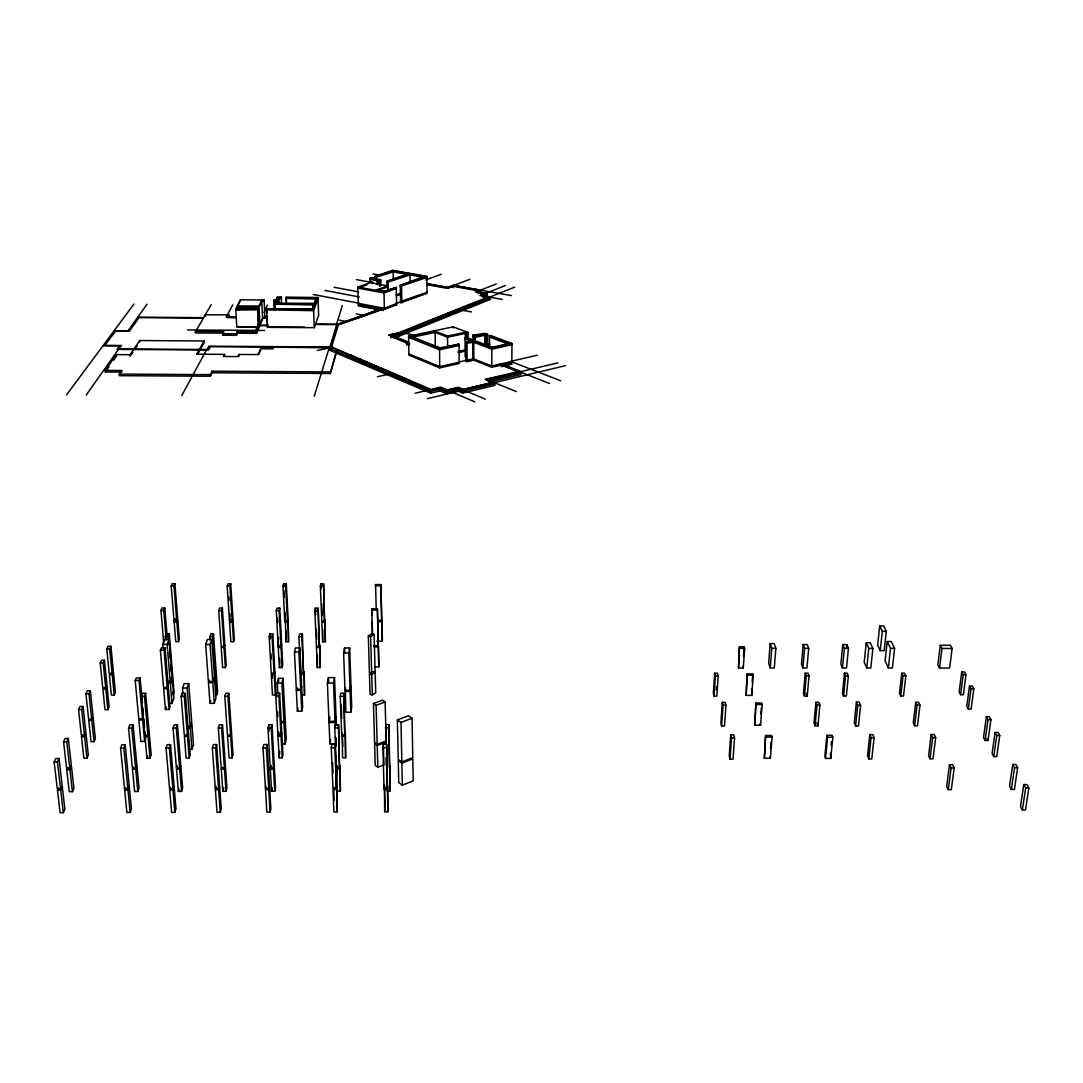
<?xml version="1.0" encoding="UTF-8"?>
<svg xmlns="http://www.w3.org/2000/svg" width="1083" height="1083" viewBox="0 0 1083 1083"><rect width="100%" height="100%" fill="white"/><g stroke="black" fill="none" stroke-linecap="round" stroke-linejoin="round"><path stroke-width="1.5" d="M426.499 284.599L447.699 288.416L453.181 286.332L481.082 291.327L481.082 292.762L478.7 293.696M484.751 344.922L484.764 334.078L474.246 335.744L474.259 341.781M485.062 334.62L485.062 333.402L472.973 335.134L472.973 341.172M486.294 345.504L486.308 334.647L484.764 334.078M481.082 291.327L477.508 292.721L487.16 294.454L487.16 295.903L483.343 297.419M487.607 346.817L487.634 334.363L485.062 333.402M489.475 346.722L489.502 335.852L490.829 335.568L511.961 343.487L511.799 364.267L501.294 366.704M487.16 294.454L482.07 296.485L490.301 297.96L490.301 299.422L399.221 336.068L392.263 337.53M490.816 336.772L490.829 335.568M511.812 362.643L491.777 367.272L491.844 347.968L465.067 337.72L465.135 356.713L466.475 356.415M492.129 348.496L492.142 347.264L466.421 337.422L465.067 337.72M489.286 382.042L521.058 374.474L521.072 372.823L487.688 380.756L494.877 383.68L494.877 385.358L462.685 393.088L457.96 391.085L446.792 393.752L440.158 390.922L430.641 393.17L329.855 350.269L336.989 325.333L383.138 309.197L383.179 310.686M714.645 673.206L713.372 693.337L714.063 696.071L716.878 696.071L718.178 675.9L717.46 673.206L714.645 673.206L715.349 675.9L714.063 696.071M716.391 689.979L716.608 686.622M722.253 702.38L720.885 723.024L721.63 725.962L724.541 725.962L725.921 705.263L725.163 702.38L722.253 702.38L723.011 705.263L721.63 725.962M730.7 734.775L729.238 755.988L730.037 759.142L733.042 759.142L734.531 737.861L733.719 734.775L730.7 734.775L731.512 737.875L730.037 759.142M739.418 646.741L738.511 667.981L743.263 667.981L744.671 648.324L744.183 646.741L739.418 646.741L738.511 667.981M743.48 656.555L744.183 646.741M747.189 673.883L746.133 695.381L751.737 695.367L753.226 675.223L752.807 673.883L747.189 673.883L746.133 695.381M751.697 688.978L751.737 695.367M752.198 682.263L752.807 673.883M755.907 703.07L754.783 725.19L760.564 725.19L762.161 704.519L761.728 703.07L755.907 703.07L754.783 725.19M760.862 714.184L761.363 707.835M770.162 643.627L768.646 663.189L770.216 667.981L774.277 667.981L775.848 648.338L774.237 643.627L770.162 643.627L771.759 648.338L770.216 667.981M765.586 735.506L764.381 758.29L770.379 758.276L772.098 737.049L771.624 735.492L765.586 735.506L764.381 758.29M770.568 748.543L771.096 742.017M803.18 644.575L801.488 664.15L802.896 667.981L806.957 667.994L808.69 648.351L807.241 644.588L803.18 644.575L804.601 648.351L802.896 667.981M805.224 673.206L803.464 693.296L804.439 696.031L807.241 696.031L809.028 675.9L808.04 673.206L805.224 673.206L806.212 675.9L804.439 696.031M815.919 702.325L814.023 722.93L815.066 725.867L817.963 725.854L819.872 705.195L818.816 702.325L815.919 702.325L816.975 705.195L815.066 725.867M826.87 735.276L824.853 756.462L825.557 758.425L830.783 758.411L832.841 737.198L832.123 735.262L826.87 735.276L827.588 737.198L825.557 758.425M830.39 753.186L830.783 758.411M831.175 745.036L831.5 741.787M842.764 644.602L840.868 664.15L842.452 667.994L846.5 667.994L848.449 648.379L846.825 644.602L842.764 644.602L844.374 648.379L842.452 667.994M846.5 647.864L846.825 644.602M844.442 673.206L842.466 693.282L843.562 696.017L846.365 696.017L848.368 675.9L847.244 673.206L844.442 673.206L845.552 675.9L843.562 696.017M856.382 702.122L854.27 722.713L855.597 726.003L858.481 726.003L860.619 705.358L859.279 702.122L856.382 702.122L857.722 705.358L855.597 726.003M866.251 642.747L864.22 662.255L866.766 667.994L870.813 667.994L872.884 648.392L870.285 642.747L866.251 642.747L868.81 648.392L866.766 667.994M385.006 806.645L384.465 785.811L384.655 811.79L387.876 811.776L387.687 785.798M386.929 790.928L390.083 790.928L389.894 765.451M879.707 625.947L877.663 645.13L880.235 650.639L884.202 650.639L886.3 631.362L883.674 625.947L879.707 625.947L882.32 631.348L880.235 650.639M869.798 734.599L867.537 755.758L868.796 758.899L871.788 758.899L874.076 737.685L872.79 734.599L869.798 734.599L871.07 737.685L868.796 758.899M384.655 811.79L385.047 808.243M387.876 811.776L386.645 744.332L383.382 744.332L382.976 747.703L384.032 788.045L387.281 788.031L386.645 744.332M887.207 641.515L885.082 660.996L888.358 667.994L892.392 667.994L894.585 648.406L891.241 641.529L887.207 641.515L890.51 648.392L888.358 667.994M384.032 788.045L384.424 784.566M389.501 767.549L388.905 724.622L385.71 724.622L385.751 744.4M901.76 673.206L899.472 693.269L900.745 695.99L903.533 695.99L905.848 675.9L904.549 673.206L901.76 673.206L903.046 675.9L900.745 695.99M915.704 702.271L913.267 722.835L914.634 725.759L917.504 725.759L919.981 705.141L918.601 702.271L915.704 702.271L917.084 705.141L914.634 725.759M940.274 645.292L937.864 664.813L939.557 668.008L949.642 668.008L952.119 648.433L950.387 645.292L940.274 645.292L941.98 648.433L939.557 668.008M931.19 734.531L928.578 755.663L930.04 758.79L933.032 758.79L935.685 737.604L934.182 734.518L931.19 734.531L932.68 737.604L930.04 758.79M949.493 764.612L946.691 786.258L948.261 789.602L951.334 789.588L954.191 767.901L952.58 764.612L949.493 764.612L951.091 767.901L948.261 789.602M961.731 671.974L959.132 691.983L960.594 694.704L963.369 694.704L965.995 674.655L964.52 671.974L961.731 671.974L963.207 674.655L960.594 694.704M969.475 686.026L966.794 706.292L968.297 709.094L971.126 709.094L973.834 688.788L972.304 686.026L969.475 686.026L971.004 688.788L968.297 709.094M374.637 666.925L378.752 666.925L378.928 665.625L378.4 645.685L374.258 645.685M376.884 641.19L382.218 641.19L382.38 639.972L381.879 620.505L377.859 620.491M378.752 666.925L377.412 608.89L371.835 608.876L372.335 634.476M382.218 641.19L380.959 584.603L375.557 584.59L375.381 585.741L380.796 585.754L380.959 584.603M986.383 716.689L983.499 737.482L985.11 740.488L988.034 740.488L990.945 719.64L989.307 716.675L986.383 716.689L988.007 719.64L985.11 740.488M995.074 732.46L992.096 753.524L993.761 756.638L996.739 756.638L999.744 735.519L998.052 732.446L995.074 732.46L996.766 735.519L993.761 756.638M374.041 645.847L378.197 645.847L377.412 608.89M1012.74 764.49L1009.546 786.109L1011.346 789.453L1014.419 789.439L1017.641 767.779L1015.813 764.49L1012.74 764.49L1014.554 767.779L1011.346 789.453M1023.801 784.566L1020.484 806.51L1022.352 810.003L1025.493 809.989L1028.85 787.991L1026.955 784.566L1023.801 784.566L1025.696 787.991L1022.352 810.003M337.111 811.912L336.786 785.92L337.111 811.912L333.889 811.925L332.982 789.412L336.217 789.399M340.387 791.037L340.076 765.532L340.387 791.037L337.233 791.05L336.908 765.546L337.219 773.438M345.599 757.734L345.315 733.029L345.599 757.734L342.553 757.748L342.255 733.029L342.756 746.295M350.838 712.221L351.691 706.861L350.987 686.162L350.12 691.428L350.838 712.221L345.761 712.221L345.423 687.637M336.177 788.153L335.148 744.4L331.885 744.4L331.29 747.771L332.928 788.167L336.177 788.153L335.148 744.4M339.493 767.644L338.519 724.676L335.31 724.676L334.742 727.911L336.312 767.657L339.493 767.644L338.519 724.676M344.773 734.951L343.866 693.228L340.779 693.228L340.252 696.247L341.7 734.951L344.773 734.951L343.866 693.228M350.08 690.264L350.946 685.011L349.66 647.945L344.543 647.945L343.622 653.022L344.976 690.277L350.08 690.264L348.794 653.022L349.66 647.945M335.013 721.319L336.001 715.687L334.525 677.592L328.447 677.592L327.404 683.048L328.975 721.332L335.013 721.319L333.523 683.048L334.525 677.592M335.188 725.8L336.055 716.865L336.366 725.041M335.649 737.293L335.906 743.872L329.882 743.886L330.653 739.567M328.975 721.332L329.733 717.095M329.882 743.886L329.015 722.51L329.787 718.273M320.094 667.561L319.769 645.008L320.094 667.561L317.333 667.561L316.466 647.553L319.241 647.553M325.347 641.759L325.049 619.842L325.347 641.759L322.666 641.759L321.854 622.224L324.548 622.224M317.333 667.561L317.441 654.998M322.666 641.759L322.775 629.589M319.201 646.443L318.212 608.199L315.424 608.199L314.869 610.65L316.412 646.443L319.201 646.443L318.212 608.199M324.507 621.155L323.587 583.927L320.879 583.913L320.365 586.214L321.813 621.141L324.507 621.155L323.587 583.927M301.737 711.179L302.658 706.901L301.67 686.175L300.736 690.385L301.737 711.179L297.378 711.193L296.349 690.385L296.986 687.57M304.54 694.975L304.174 671.758L304.54 694.975L301.683 694.975M297.378 711.193L298.001 708.323M300.492 669.984L300.654 673.328L303.524 673.328L302.401 633.988L299.517 633.988L298.894 636.614L300.167 663.31M300.681 689.221L301.615 685.025L299.842 647.918L295.429 647.918L294.468 651.98L296.295 689.235L300.681 689.221L298.894 651.98L299.842 647.918M285.127 743.94L286.25 738.958L285.127 717.65L283.99 722.551L285.127 743.94L282.108 743.953M270.073 812.101L270.858 808.554L269.559 786.068L268.76 789.561L270.073 812.101L266.838 812.115L265.497 789.561L268.76 789.561M274.757 791.199L275.515 787.801L274.27 765.654L273.498 768.998L274.757 791.199L271.589 791.199L270.317 769.011L271.102 765.667L271.278 768.835M282.243 757.843L282.947 754.675L281.797 733.11L281.066 736.223L282.243 757.843L279.184 757.856L277.993 736.223L278.724 733.11L278.9 736.426M271.589 791.199L272.361 787.801M279.184 757.856L279.725 751.358M280.89 721.373L283.922 721.373L285.059 716.472L283.056 678.324L278.48 678.324L277.302 683.062L277.844 693.052M268.679 788.316L269.491 784.823L267.149 744.495L263.873 744.495L263.034 747.879L265.43 788.316L268.679 788.316L266.323 747.866L267.149 744.495M273.43 767.766L274.202 764.436L271.968 724.744L268.76 724.744L267.961 727.979L270.249 767.779L273.43 767.766L271.183 727.979L271.968 724.744M281.011 735.019L281.729 731.905L279.644 693.255L276.544 693.255L275.799 696.274L277.925 735.032L281.011 735.019L278.913 696.274L279.644 693.255M303.524 673.328L301.791 636.614L302.401 633.988M265.43 788.316L265.971 786.001M277.925 735.032L278.656 731.918M283.922 721.373L281.891 683.062L283.056 678.324M275.299 694.988L275.989 692.227L274.865 671.744L274.175 674.465L275.299 694.988L272.442 694.988L271.305 674.465L274.175 674.465M282.122 667.561L282.758 664.962L281.702 644.994L281.052 647.526L282.122 667.561L279.346 667.561L278.277 647.526L278.94 644.994M288.525 641.732L288.146 619.801L288.525 641.732L285.844 641.732L285.465 619.801M279.346 667.561L279.996 664.962M285.844 641.732L286.047 631.172M274.107 673.328L274.798 670.621L272.794 633.975L269.911 633.961L269.193 636.587L271.237 673.328L274.107 673.328L272.09 636.587L272.794 633.975M280.998 646.429L281.648 643.884L279.766 608.145L276.977 608.145L276.3 610.595L278.223 646.416L280.998 646.429L279.116 610.595L279.766 608.145M287.482 621.114L288.092 618.718L286.332 583.859L283.624 583.845L282.988 586.147L284.788 621.101L287.482 621.114L285.709 586.16L286.332 583.859M278.223 646.416L278.534 637.386M284.788 621.101L285.073 612.071M220.269 812.25L221.243 808.69L219.632 786.19L218.644 789.683L220.269 812.25L217.033 812.25L215.382 789.683L216.045 787.355M226.022 791.307L226.956 787.91L225.399 765.749L224.465 769.092L226.022 791.307L222.841 791.321L221.27 769.106L221.907 766.872M222.841 791.321L223.788 787.923M232.114 757.938L233.007 754.756L231.545 733.164L230.652 736.278L232.114 757.938L229.054 757.938L227.565 736.291L230.652 736.278M218.549 788.424L219.538 784.931L216.641 744.562L213.351 744.576L212.336 747.947L215.287 788.438L218.549 788.424L215.639 747.947L216.641 744.562M224.371 767.861L225.318 764.517L222.543 724.798L219.321 724.798L218.346 728.033L221.176 767.874L224.371 767.861L221.582 728.033L222.543 724.798M215.287 788.438L215.95 786.109M230.571 735.086L231.464 731.973L228.851 693.282L225.738 693.282L224.817 696.288L227.484 735.086L230.571 735.086L227.944 696.288L228.851 693.282M120.145 372.078L105.349 371.997L105.2 370.4L121.648 370.508L119.238 374.082L119.387 375.679L210.278 376.234L212.038 372.769L330.288 373.5L336.42 350.906M330.288 373.5L336.948 350.811M329.855 350.269L337.828 324.453L364.308 315.83L396.595 303.714L395.363 303.484M338.41 324.629L331.56 347.007L430.993 389.406L440.51 387.159L447.144 389.988L458.299 387.335L463.186 389.393L492.575 382.367L485.238 379.388L518.662 371.483L500.075 364.199M329.746 347.481L336.948 324.183M331.899 342.648L337.53 324.358L383.612 308.168M314.192 396.364L329.34 347.481M336.556 324.169L342.282 305.663M225.386 667.548L226.198 664.962L224.844 644.954L224.019 647.499L225.386 667.548L222.611 667.548L221.23 647.499L224.019 647.499M233.535 641.705L234.307 639.268L233.035 619.733L232.263 622.129L233.535 641.705L230.855 641.705L229.555 622.129L230.341 619.733M214.299 703.341L215.964 698.075L214.502 677.471L212.823 682.642L214.299 703.341L209.967 703.341L208.464 682.642L209.317 680.056M174.837 812.372L175.988 808.811L174.079 786.285L172.928 789.778L174.837 812.372L171.601 812.385L169.652 789.791L170.437 787.463M181.551 791.416L182.648 788.018L180.82 765.83L179.724 769.187L181.551 791.416L178.37 791.429L176.515 769.187L177.26 766.954M209.967 703.341L210.819 700.701M178.37 791.429L179.115 789.155M189.187 758.005L190.215 754.824L188.496 733.218L187.467 736.332L189.187 758.005L186.114 758.005L184.381 736.345L187.467 736.332M191.989 749.314L193.505 744.657L191.826 723.214L190.297 727.803L191.989 749.314L188.943 749.328M223.951 646.389L224.777 643.844L222.353 608.064L219.538 608.064L218.698 610.514L221.162 646.389L223.951 646.389L221.501 610.528L222.353 608.064M232.182 621.046L232.967 618.664L230.693 583.751L227.972 583.751L227.173 586.052L229.488 621.046L232.182 621.046L229.894 586.052L230.693 583.751M212.742 681.491L214.42 676.32L211.794 639.444L207.422 639.444L205.675 644.439L208.383 681.491L212.742 681.491L210.088 644.439L211.794 639.444M229.488 621.046L230.273 618.65M172.82 788.532L173.97 785.04L170.559 744.63L167.269 744.644L166.078 748.028L169.544 788.546L172.82 788.532L169.381 748.015L170.559 744.63M179.616 767.955L180.726 764.598L177.45 724.838L174.228 724.838L173.09 728.087L176.421 767.955L179.616 767.955L176.326 728.074L177.45 724.838M176.421 767.955L177.165 765.722M187.373 735.14L188.401 732.013L185.342 693.296L182.228 693.296L181.145 696.315L184.272 735.14L187.373 735.14L184.272 696.315L185.342 693.296M187.142 726.612L190.202 726.612L191.732 722.036L188.726 683.63L184.11 683.63L182.526 688.071L182.932 693.093M213.473 633.921L216.072 670.607L215.192 673.328L212.579 636.547L213.473 633.921L210.576 633.921L209.912 639.877M274.906 309.684L274.595 303.47L314.056 303.768L312.107 309.034L266.54 309.129L267.487 327.337L314.287 327.675L318.646 315.261L317.955 297.459L286.25 297.216L286.359 303.781M190.202 726.612L187.169 688.057L188.726 683.63M169.07 709.487L169.99 706.982L168.244 686.202L167.323 688.653L169.07 709.487L165.428 709.487L163.655 688.666L167.323 688.653M172.021 703.368L173.943 698.088L172.238 677.471L170.302 682.642L172.021 703.368L169.138 703.368M314.287 327.675L313.556 309.481L317.955 297.459M130.15 812.494L131.449 808.933L129.256 786.393L127.943 789.886L130.15 812.494L126.887 812.507L124.667 789.9L125.547 787.558M137.798 791.524L139.057 788.113L136.959 765.911L135.7 769.268L137.798 791.524L134.617 791.524L132.492 769.268L133.344 767.035M150.023 758.073L151.187 754.892L149.237 733.259L148.06 736.386L150.023 758.073L146.95 758.073L144.973 736.386L148.06 736.386M317.996 298.597L313.596 310.645L266.811 309.86M312.635 308.885L314.056 303.768M314.76 303.118L315.776 300.384M165.428 709.487L166.349 706.982M286.061 297.635L316.236 297.866L314.205 303.335L274.595 303.47M146.95 758.073L147.735 755.961M167.229 687.502L168.149 685.052L165.036 647.837L161.34 647.837L160.392 650.22L163.56 687.502L167.229 687.502L164.088 650.22L165.036 647.837M167.296 681.505L170.207 681.491L172.143 676.32L169.097 639.417L164.711 639.403L162.721 644.412L163.005 647.783M144.621 741.435L142.658 720.046L138.868 720.046L140.844 741.449L144.621 741.435L145.636 738.755L145.041 732.189M127.821 788.641L129.134 785.134L125.222 744.698L121.919 744.698L120.551 748.096L124.545 788.641L127.821 788.641L123.868 748.082L125.222 744.698M135.578 768.037L136.837 764.679L133.087 724.879L129.865 724.893L128.566 728.128L132.37 768.037L135.578 768.037L131.801 728.128L133.087 724.879M147.951 735.181L149.129 732.067L145.636 693.31L142.523 693.31L141.318 696.328L144.865 735.195L147.951 735.181L144.445 696.328L145.636 693.31M178.424 641.664L179.358 639.227L177.788 619.679L176.854 622.075L178.424 641.664L175.73 641.664L174.146 622.075L175.094 619.679M170.207 681.491L167.12 644.412L169.097 639.417M176.759 620.992L177.707 618.596L174.918 583.642L172.197 583.642L171.222 585.957L174.052 620.979L176.759 620.992L173.957 585.957L174.918 583.642M174.052 620.979L175.013 618.596M168.907 644.872L168.217 636.506L169.259 633.88L166.362 633.88L165.306 636.506L165.577 639.85M139.044 680.517L140.1 677.972L136.268 677.972L135.213 680.517L138.759 718.855L142.55 718.855L139.044 680.517L135.213 680.517M166.213 639.823L163.763 610.446L164.792 607.996L161.976 607.983L160.947 610.446L163.695 643.085M330.762 347.629L272.997 347.25L272.32 348.875L260.543 348.794L258.052 354.479M286.291 298.367L316.277 299.003L316.236 297.866M63.342 812.683L64.885 809.123L62.3 786.745L60.743 790.252L63.342 812.683L60.079 812.697L57.467 790.265L58.509 787.923M72.439 791.673L73.915 788.262L71.437 766.236L69.948 769.593L72.439 791.673L69.244 791.687L66.726 769.607L67.728 767.36M86.924 758.181L88.305 755L86.004 733.543L84.609 736.67L86.924 758.181L83.838 758.181L81.509 736.67L82.443 734.585M94.059 741.706L95.385 738.633L93.165 717.46L91.811 720.479L94.059 741.706L91.026 741.706L88.765 720.479L91.811 720.479M107.894 709.703L109.126 706.847L107.068 686.229L105.809 689.045L107.894 709.703L104.97 709.717L102.871 689.045L105.809 689.045M114.229 695.056L115.434 692.281L113.431 671.934L112.226 674.655L114.229 695.056L111.359 695.056L109.329 674.655L112.226 674.655M258.756 354.588L260.624 350.323M281.431 298.326L278.886 298.718L277.505 301.832L275.921 301.819L275.935 300.492L273.647 300.478L276.124 300.072L277.451 297.148L281.377 297.175L281.485 303.741M267.487 327.337L267.122 316.06M281.377 297.175L278.832 297.581L277.505 301.832M60.58 788.79L62.137 785.297L59.051 758.533L55.747 758.533L54.15 761.972L57.291 788.803L60.58 788.79L57.453 761.958L59.051 758.533M69.786 768.158L71.275 764.801L68.31 738.471L65.088 738.471L63.559 741.76L66.564 768.158L69.786 768.158L66.794 741.76L68.31 738.471M84.46 735.262L85.855 732.135L83.093 706.495L79.98 706.495L78.558 709.555L81.347 735.262L84.46 735.262L81.685 709.555L83.093 706.495M91.662 719.085L93.016 716.08L90.363 690.778L87.303 690.778L85.923 693.729L88.616 719.098L91.662 719.085L88.996 693.729L90.363 690.778M105.674 687.691L106.933 684.889L104.455 660.264L101.504 660.264L100.232 663.013L102.736 687.691L105.674 687.691L103.183 663.013L104.455 660.264M112.09 673.315L113.295 670.607L110.913 646.294L108.016 646.294L106.77 648.961L109.193 673.315L112.09 673.315L109.681 648.961L110.913 646.294M274.852 304.188L314.097 304.919M275.921 301.819L273.891 301.209M276.179 301.223L277.451 297.148M275.935 300.492L277.438 300.681M261.693 300.384L258.972 306.042L238.937 305.893L237.583 308.479L257.727 308.628L258.499 327.283L236.825 327.12L235.742 308.899L240.521 299.801L264.184 299.991L261.693 300.384L262.641 318.321L265.118 317.901M256.495 333.374L262.844 317.888L256.495 333.374L237.38 333.239L236.351 335.324L222.516 335.229L223.518 331.588L195.603 331.398L195.712 332.955L223.612 333.144L223.518 331.588M254.464 332.955L259.23 322.693M263.995 312.432L267.406 305.095M238.016 356.51L238.991 354.479L257.957 354.547M264.252 301.128L261.748 301.534L259.04 307.193L239.005 307.044L237.651 309.643M257.795 309.792L235.81 310.076L240.521 299.801M236.351 335.324L237.299 331.682L256.414 331.818M223.45 356.415L224.479 354.385L196.876 354.168M210.278 376.234L211.93 371.198L330.234 371.916M205.377 316.263L205.283 314.76L228.824 314.923L227.376 317.63L235.823 317.685M226.293 316.913L232.764 304.837M181.782 395.62L206.433 349.985M196.781 354.087L204.051 340.983L139.721 340.549L130.109 354.71L130.244 356.253M197.702 354.168L204.146 342.499L204.051 340.983M194.994 332.535L211.185 304.675M131.111 354.967L132.857 352.381M135.483 348.509L137.23 345.924M105.349 371.997L109.045 366.717M113.674 360.125L116.463 356.158L116.314 354.615L130.109 354.71M105.2 370.4L116.314 354.615M86.18 395.078L118.48 349.403M147.044 304.188L128.051 330.775L114.189 330.681M66.496 394.97L133.899 304.093M375.151 672.232L371.726 674.492L369.425 673.761L370.034 694.23L372.308 694.988L375.72 692.673L375.151 672.232L372.863 671.487M371.686 673.369L375.111 671.094L374.095 634.503L371.794 633.799L368.315 635.978L369.398 672.624L371.686 673.369L370.63 636.696L374.095 634.503M237.922 356.578L223.558 356.51M402.334 785.202L413.192 780.802L412.785 758.845L401.874 763.163L398.26 760.564L398.747 782.576L402.334 785.202L401.874 763.163M390.868 337.815L390.828 336.258L399.18 334.525L490.301 297.96M408.643 343.92L388.54 334.985L398.016 333.022L488.243 296.972L479.999 295.497L485.103 293.479L475.464 291.747L479.173 290.298L453.682 285.75L448.064 287.875L426.837 284.057M418.783 325.035L471.376 304.012M419.04 325.09L471.633 304.052M409.536 343.446L406.491 342.214L407.831 341.93L390.801 335.08L399.167 333.347L514.628 287.144M486.05 293.182L505.395 285.519M481.326 295.253L485.929 293.439M481.569 295.307L486.335 293.412L476.29 291.706L480.392 290.244M482.07 295.388L487.16 293.371L477.508 291.652L481.204 290.203M401.847 761.945L412.772 757.626L412.054 718.246L408.386 715.768L397.353 719.911L398.233 759.345L401.847 761.945L401.008 722.415L397.353 719.911M377.818 767.265L377.222 745.524L374.596 743.642L375.219 765.37L377.818 767.265L383.734 764.936M480.595 290.095L496.339 283.936M386.076 739.472L385.128 702.028L382.475 700.227L373.459 703.517L374.569 742.437L377.182 744.319L386.117 740.894M377.222 745.524L386.144 742.085M453.899 285.33L469.873 279.292M401.008 722.415L412.054 718.246M358.311 304.445L384.384 309.427L396.608 304.824L396.256 287.401L383.653 291.3L376.234 289.919L387.66 285.831L387.755 290.203M386.915 282.433L409.956 274.892L424.793 277.519L424.78 276.422L400.277 285.276L400.615 302.631L427.068 293.371L426.851 276.327L392.818 270.303L374.975 276.503L375.002 277.6L393.17 271.901L408.751 274.676L408.738 273.579L393.143 270.818L374.975 276.503M338.627 324.453L383.856 308.222M383.111 308.073L338.194 324.183L315.234 324.02M396.581 303.375L401.224 301.629M427.054 292.288L400.588 301.521M384.059 308.845L393.968 305.122M400.615 302.631L423.467 294.034M396.243 295.916L400.913 294.197M396.229 294.833L400.886 293.114M373.459 703.517L376.099 705.331L385.128 702.028M425.619 279.969L441.255 274.27M396.283 288.525L384.005 292.979L357.837 288.132M426.864 277.424L400.304 286.399M381.514 310.361L358.351 305.92L357.796 287.009L383.978 291.855L396.256 287.401M400.277 285.276L426.851 276.327M390.787 289.838L395.051 288.295M377.696 290.528L387.673 286.941M386.983 285.655L386.888 281.323L409.943 273.796L424.78 276.422M402.51 276.882L407.194 275.231M386.888 281.323L408.738 273.579M362.412 286.508L367.002 284.897M380.702 280.822L377.114 281.35M357.796 287.009L371.55 282.189L372.769 282.406L372.796 283.516M377.182 284.572L377.074 280.24L378.387 279.793L378.4 284.788M372.769 282.406L371.442 282.866L387.66 285.831M380.823 285.641L380.674 279.725L377.074 280.24M373.418 278.791L373.391 277.695L372.038 278.155L380.674 279.725M372.214 278.575L369.966 279.36L378.414 280.89M370.048 282.555L369.939 278.25L373.391 277.695M427.447 398.639L565.367 365.675M329.801 348.672L430.614 391.477L440.145 389.217L446.778 392.06L457.947 389.393L462.671 391.383L494.877 383.68M415.114 393.237L429.707 389.812M441.566 387.619L430.601 390.191L331.412 347.494L210.319 346.682L208.545 349.999L117.045 349.403L119.482 345.951L102.926 345.843M498.424 376.681L486.226 379.429L493.564 382.421L463.037 389.704L458.163 387.646L446.995 390.3L440.998 387.755M557.907 362.873L487.702 379.497L495.053 382.489M509.795 368.003L511.135 367.692M512.205 361.005L537.439 355.183M511.812 361.424L491.777 366.054L472.973 358.608M493.645 366.189L501.537 364.362M407.844 380.39L409.279 380.065M468.113 332.508L453.168 326.849L408.589 336.19L408.914 355.183L439.739 367.868L459.151 363.468L459.057 344.259L439.928 347.805L410.944 336.299L435.122 331.222L447.55 336.028L465.324 332.237L468.113 332.508L468.127 338.519M467.071 361.681L473.799 360.152L473.785 341.05L465.988 342.133L466.056 361.275L467.071 361.681L467.017 342.526M458.177 362.155L466.069 360.368M459.138 362.25L439.739 366.636L408.9 353.979M473.799 358.947L466.042 360.057M468.736 360.666L471.43 360.057M511.961 344.705L491.844 349.213L465.081 338.938M377.398 376.735L391.816 373.5M457.838 352.11L464.377 350.675M458.948 352.489L465.379 351.068M492.142 347.264L509.579 343.379L489.502 335.852M491.844 347.968L511.961 343.487M486.7 344.841L489.963 344.123M458.948 351.285L465.379 349.863M408.589 336.19L439.563 348.509L459.057 344.259M459.07 345.491L439.576 349.755L408.616 337.409M473.785 342.282L466.001 343.352M486.308 334.647L487.634 334.363M487.634 335.581L484.764 335.283L475.275 337.341L472.973 336.353L474.3 336.055M470.97 340.779L474.219 340.076M465.988 342.133L472.757 340.658L472.784 359.746L491.777 367.272M474.246 335.744L474.462 341.741M349.471 355.265L350.878 354.967M406.545 344.976L407.885 344.692L407.858 343.121L406.504 343.406L409.55 344.638M468.113 333.713L465.324 333.442L447.563 337.233L435.136 332.427L410.971 337.503M398.612 333.239L389.907 335.053L406.91 341.89L405.11 342.16L408.25 343.419M317.373 350.459L332.819 347.196M398.382 333.171L389.447 335.026L406.463 341.876M187.237 727.803L190.297 727.803M128.566 728.128L131.801 728.128M173.09 728.087L176.326 728.074M218.346 728.033L221.582 728.033M267.961 727.979L271.183 727.979M334.742 727.911L337.964 727.898M385.318 727.857L388.526 727.844M277.993 736.223L281.066 736.223M341.741 736.142L344.814 736.142M81.509 736.67L84.609 736.67M996.766 735.519L999.744 735.519M766.047 737.049L772.098 737.049M827.588 737.198L832.841 737.198M731.512 737.875L734.531 737.861M871.07 737.685L874.076 737.685M932.68 737.604L935.685 737.604M63.559 741.76L66.794 741.76M120.551 748.096L123.868 748.082M166.078 748.028L169.381 748.015M212.336 747.947L215.639 747.947M263.034 747.879L266.323 747.866M331.29 747.771L334.579 747.771M382.976 747.703L386.252 747.69M54.15 761.972L57.453 761.958M132.492 769.268L135.7 769.268M176.515 769.187L179.724 769.187M221.27 769.106L224.465 769.092M270.317 769.011L273.498 768.998M336.353 768.876L339.534 768.876M66.726 769.607L69.948 769.593M951.091 767.901L954.191 767.901M1014.554 767.779L1017.641 767.779M124.667 789.9L127.943 789.886M169.652 789.791L172.928 789.778M215.382 789.683L218.644 789.683M384.072 789.29L387.308 789.277M57.467 790.265L60.743 790.252M1025.696 787.991L1028.85 787.991M374.068 646.944L378.224 646.944M278.277 647.526L281.052 647.526M739.892 648.311L744.671 648.324M771.759 648.338L775.848 648.338M804.601 648.351L808.69 648.351M844.374 648.379L848.449 648.379M868.81 648.392L872.884 648.392M890.51 648.392L894.585 648.406M941.98 648.433L952.119 648.433M106.77 648.961L109.681 648.961M160.392 650.22L164.088 650.22M294.468 651.98L298.894 651.98M343.622 653.022L348.794 653.022M100.232 663.013L103.183 663.013M303.578 674.465L300.708 674.465L301.318 687.082M963.207 674.655L965.995 674.655M747.595 675.223L753.226 675.223M715.349 675.9L718.178 675.9M806.212 675.9L809.028 675.9M845.552 675.9L848.368 675.9M903.046 675.9L905.848 675.9M167.391 682.642L170.302 682.642M208.464 682.642L212.823 682.642M277.302 683.062L281.891 683.062M327.404 683.048L333.523 683.048M182.526 688.071L187.169 688.057M971.004 688.788L973.834 688.788M296.349 690.385L300.736 690.385M345.017 691.428L350.12 691.428M85.923 693.729L88.996 693.729M141.318 696.328L144.445 696.328M181.145 696.315L184.272 696.315M224.817 696.288L227.944 696.288M275.799 696.274L278.913 696.274M340.252 696.247L343.352 696.247M756.34 704.519L762.161 704.519M723.011 705.263L725.921 705.263M816.975 705.195L819.872 705.195M917.084 705.141L919.981 705.141M857.722 705.358L860.619 705.358M78.558 709.555L81.685 709.555M988.007 719.64L990.945 719.64M280.957 722.564L283.99 722.551M329.015 722.51L335.067 722.51M171.222 585.957L173.957 585.957M227.173 586.052L229.894 586.052M282.988 586.147L285.709 586.16M320.365 586.214L323.072 586.228M371.645 610.108L377.236 610.108M160.947 610.446L163.763 610.446M218.698 610.514L221.501 610.528M276.3 610.595L279.116 610.595M314.869 610.65L317.671 610.65M377.669 620.613L381.69 620.613L380.796 585.754M377.696 621.683L381.717 621.696M174.146 622.075L176.854 622.075M229.555 622.129L232.263 622.129M284.843 622.183L287.536 622.183M882.32 631.348L886.3 631.362M165.306 636.506L168.217 636.506M209.669 636.533L212.579 636.547M269.193 636.587L272.09 636.587M298.894 636.614L301.791 636.614M162.721 644.412L167.12 644.412M205.675 644.439L210.088 644.439M137.771 317.17L202.859 317.644M202.602 318.077L139.044 317.617L129.364 331.249L115.475 331.141L104.97 345.369L121.513 345.477L119.089 348.916L207.124 349.498L208.911 346.181L329.895 346.993M315.058 324.467L336.813 324.629M258.878 325.184L268.07 325.252M258.661 325.645L267.907 325.699M238.653 326.687L258.715 326.836L257.727 308.628M267.691 326.89L304.485 327.147M187.549 329.936L264.55 330.477M222.421 333.659L236.256 333.767M119.238 374.082L210.17 374.637M235.742 308.899L257.51 309.061M266.54 309.129L313.556 309.481M226.401 316.696L236.216 316.777M264.022 316.967L267.284 316.994M511.542 295.618L453.303 285.222L447.685 287.333L426.485 283.529M479.986 290.258L453.533 285.533L447.915 287.658L426.621 283.746M372.931 273.918L381.04 275.366M480.825 295.172L490.301 296.877M489.611 297.148L502.187 299.422M369.939 278.25L378.387 279.793M356.388 279.617L370.833 282.257M470.875 303.917L472.134 304.147M458.61 309.562L471.389 311.945M334.133 287.279L358.446 291.828M324.941 290.461L359.339 296.945M395.376 304.594L396.608 304.824M313.258 294.481L359.353 303.281M358.283 303.335L384.357 308.317M360.504 305.812L369.493 307.531M372.484 308.113L375.49 308.682M418.268 324.941L419.554 325.184M356.199 313.908L362.426 315.112M339.345 320.162L345.612 321.407M401.36 332.467L414.505 335.08M399.167 333.347L398.016 333.022M368.315 635.978L370.63 636.696M489.489 337.057L508.022 344.028M472.973 335.134L474.449 335.689M510.621 361.37L560.615 380.729M501.415 363.888L521.085 371.591M500.887 364.01L510.594 367.814M500.617 364.078L510.337 367.882M499.615 363.915L549.474 383.463M501.307 365.066L521.072 372.823M486.05 364.172L490.572 365.959M497.639 376.464L498.708 376.884M390.828 336.258L408.67 343.433M486.714 379.456L494.065 382.434L462.969 389.866L458.082 387.809L446.913 390.462L440.7 387.822M494.349 382.651L516.361 391.586M417.334 357.783L421.896 359.651M424.929 360.896L429.477 362.764M434.039 364.646L440.104 367.137M463.551 390.015L485.387 399.194M462.834 390.178L457.947 388.12L446.765 390.773L440.131 387.958M448.064 390.476L474.72 401.807M350.323 355.089L408.711 380.201M350.039 355.143L408.413 380.268M986.951 738.484L988.034 740.488M806.253 693.296L807.241 696.031M816.907 722.93L817.963 725.854M760.131 723.715L760.564 725.19M769.918 756.706L770.379 758.276M742.789 666.37L743.263 667.981M140.1 677.972L142.374 702.921M142.821 707.903L143.43 714.563M143.836 719.044L144.594 727.262M121.648 370.508L121.797 372.092M169.259 633.88L172.278 670.607M172.373 671.744L174.065 692.267L173.05 695.029L172.793 691.861M169.462 651.573L170.017 658.261M170.572 664.948L171.128 671.65M171.615 677.62L172.143 683.955M164.792 607.996L167.08 635.667M139.721 340.549L139.842 342.066M182.228 693.296L182.499 696.667M228.851 597.044L229.068 600.375M229.948 613.668L230.165 616.999M211.93 371.198L212.038 372.769M224.479 354.385L224.574 355.914M228.824 314.923L228.919 316.439M239.235 306.624L239.411 309.697M238.937 305.893L239.005 307.044M238.991 354.479L239.072 356.009M237.299 331.682L237.38 333.239M268.76 724.744L269.139 731.363M269.911 633.961L270.181 638.97M271.021 653.956L271.291 658.951M272.09 673.328L272.361 678.053M258.972 306.042L259.947 324.155M278.48 678.324L278.656 681.64M276.544 693.255L276.734 696.626M277.559 711.748L277.83 716.784M264.184 299.991L264.929 318.334M277.492 617.892L277.749 622.766M279.644 658.302L279.915 663.297M272.997 347.25L273.078 348.767M283.624 583.845L283.787 587.176M283.963 590.492L284.301 597.126M266.743 308.696L266.959 312.96M278.832 297.581L279.13 303.727M274.784 303.037L275.096 309.251M273.837 300.059L274.121 310.022M286.25 297.216L286.454 301.697M315.424 608.199L315.695 614.684M316.331 629.291L316.75 639.038M332.616 762.865L333.022 772.937M333.618 787.531L334.133 800.364M328.447 677.592L328.65 682.561M320.879 583.913L321.082 588.895M321.705 603.827L322.179 615.442M335.825 737.889L336.15 746.146M341.213 704.979L341.714 718.408M344.543 647.945L344.719 652.995M331.466 348.685L331.52 350.283M336.989 325.333L337.043 326.863M371.726 674.492L372.308 694.988M375.557 584.59L376.221 609.472M376.099 705.331L377.182 744.319M371.835 608.876L372.024 615.374M372.2 621.859L372.566 634.841M386.076 757.626L386.293 765.898M371.55 282.189L371.577 283.286M383.382 744.332L383.896 764.449M379.916 285.966L379.591 280.01L379.74 285.939M388.905 724.622L390.083 790.928M376.18 276.72L376.207 277.817M388.107 281.553L388.269 289.107M383.978 291.855L384.384 309.427M383.653 291.3L383.68 292.424M393.143 270.818L393.332 279.807M392.818 270.303L392.845 271.386M401.509 285.506L401.834 302.861M399.18 334.525L399.221 336.068M409.943 273.796L410.091 282.825M430.614 391.477L430.641 393.17M435.122 331.222L435.285 346.831M440.145 389.217L440.158 390.922M439.563 348.509L439.739 367.868M447.55 336.028L447.631 346.912M446.778 392.06L446.792 393.752M453.181 286.332L453.195 287.753M453.168 326.849L453.181 328.041M462.671 391.383L462.685 393.088M458.028 343.866L458.041 345.098M457.947 389.393L457.96 391.085M466.787 332.792L466.8 338.803M466.421 337.422L466.421 338.641M465.324 332.237L465.338 338.248M475.789 335.405L475.789 336.623M475.275 336.123L475.275 342.174M217.588 692.24L216.722 695.015L215.273 674.465L216.153 671.744L217.588 692.24"/></g></svg>
